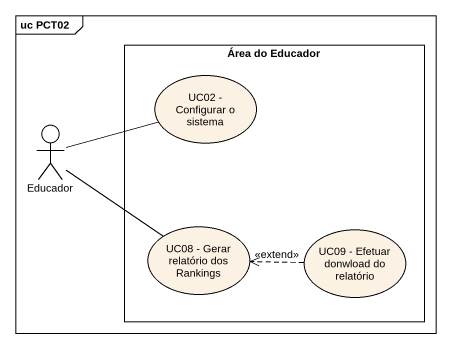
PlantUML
@startuml
mainframe uc PCT02
rectangle "Área do Educador" as Área_do_Educador {
  usecase "UC02 - Configurar o sistema" as UC02_Configurar_o_sistema
  usecase "UC08 - Gerar relatório dos Rankings" as UC08_Gerar_relatório_dos
  usecase "UC09 - Efetuar donwload do relatório" as UC09_Efetuar_donwload_do
}
actor Educador
Educador -right- UC02_Configurar_o_sistema
Educador -- UC08_Gerar_relatório_dos
UC09_Efetuar_donwload_do .left.> UC08_Gerar_relatório_dos : <<extend>>
@enduml
